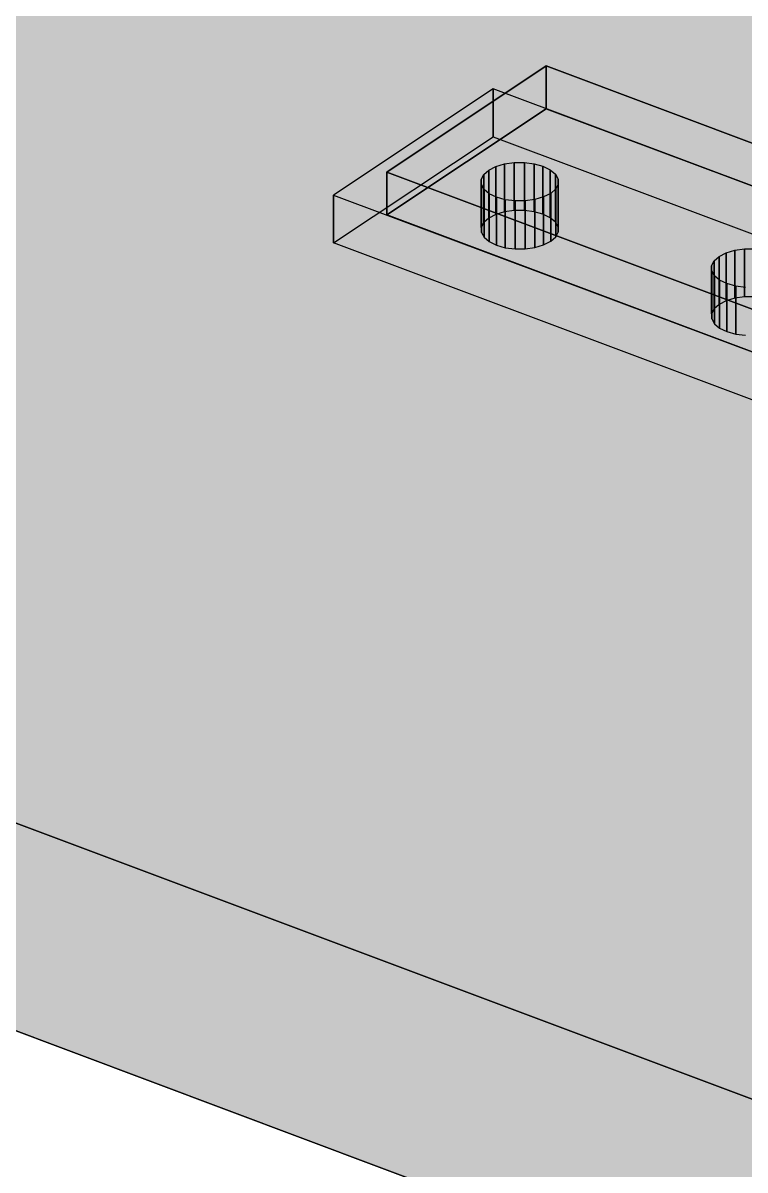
# Model space of a CAD drawing. Header units: millimetres. Extents: x 50 to 612415, y 2 to 4150.
# Drawn here: x 494227.4 to 494311.9, y 2926.7 to 3061 of the extents above; entities that cross this region are included whole.
import ezdxf

# ---------------------------------------------------------------- set-up
doc = ezdxf.new("R2010")
doc.units = ezdxf.units.MM
doc.layers.add('HATCH', color=8, linetype='Continuous', lineweight=9)
doc.layers.add('OUTLINE', color=7, linetype='Continuous', lineweight=25)

msp = doc.modelspace()

# ---------------------------------------------------------------- hatches: boundary and pattern name
at = {"layer": 'HATCH', "true_color": 0xc0a47f}
for points in [[(494766.129, 2764.966), (494081.754, 3021.606), (494081.754, 3225.904), (494766.129, 2969.263)], [(494058.423, 3006.052), (494742.798, 2749.412), (494742.798, 2953.709), (494058.423, 3210.35)]]:
    msp.add_hatch(color=33, dxfattribs=at).paths.add_polyline_path(points)
at = {"layer": 'HATCH', "true_color": 0xaaafb2}
for points in [[(494288.622, 3050.953), (494269.957, 3038.51), (494269.957, 3043.516), (494288.622, 3055.96)], [(494263.736, 3035.231), (494282.401, 3047.674), (494282.401, 3053.286), (494263.736, 3040.843)]]:
    msp.add_hatch(color=253, dxfattribs=at).paths.add_polyline_path(points)
at = {"layer": 'HATCH', "true_color": 0xb7bcc0}
for points in [[(494288.622, 3055.96), (494269.957, 3043.516), (494319.73, 3024.852)], [(494288.622, 3055.96), (494319.73, 3024.852), (494338.395, 3037.295)], [(494282.401, 3053.286), (494263.736, 3040.843), (494281.882, 3043.76)], [(494282.401, 3053.286), (494281.882, 3043.76), (494282.71, 3044.183)], [(494282.401, 3053.286), (494284.87, 3044.644), (494286.054, 3044.651)], [(494282.401, 3053.286), (494286.054, 3044.651), (494287.201, 3044.504)], [(494282.401, 3053.286), (494283.729, 3044.485), (494284.87, 3044.644)], [(494282.401, 3053.286), (494287.201, 3044.504), (494288.233, 3044.213)], [(494282.401, 3053.286), (494282.71, 3044.183), (494283.729, 3044.485)], [(494282.401, 3053.286), (494288.233, 3044.213), (494289.08, 3043.799)], [(494282.401, 3053.286), (494289.08, 3043.799), (494289.683, 3043.29)], [(494344.616, 3029.955), (494282.401, 3053.286), (494289.683, 3043.29)], [(494319.73, 3019.845), (494269.957, 3038.51), (494288.622, 3050.953)], [(494338.395, 3032.288), (494319.73, 3019.845), (494288.622, 3050.953)], [(494281.882, 3038.147), (494263.736, 3035.231), (494282.401, 3047.674)], [(494282.71, 3038.57), (494281.882, 3038.147), (494282.401, 3047.674)], [(494286.054, 3039.038), (494284.87, 3039.032), (494282.401, 3047.674)], [(494287.201, 3038.891), (494286.054, 3039.038), (494282.401, 3047.674)], [(494284.87, 3039.032), (494283.729, 3038.872), (494282.401, 3047.674)], [(494288.233, 3038.601), (494287.201, 3038.891), (494282.401, 3047.674)], [(494283.729, 3038.872), (494282.71, 3038.57), (494282.401, 3047.674)], [(494289.08, 3038.187), (494288.233, 3038.601), (494282.401, 3047.674)], [(494289.683, 3037.677), (494289.08, 3038.187), (494282.401, 3047.674)], [(494289.683, 3037.677), (494282.401, 3047.674), (494344.616, 3024.343)], [(494281.301, 3043.244), (494281.882, 3043.76), (494263.736, 3040.843)], [(494281.007, 3042.67), (494281.301, 3043.244), (494263.736, 3040.843)], [(494281.02, 3042.078), (494281.007, 3042.67), (494263.736, 3040.843)], [(494344.616, 3029.955), (494289.683, 3043.29), (494290.002, 3042.719)], [(494344.616, 3029.955), (494290.002, 3042.719), (494290.015, 3042.127)], [(494281.339, 3041.508), (494281.02, 3042.078), (494263.736, 3040.843)], [(494263.736, 3040.843), (494281.943, 3040.998), (494281.339, 3041.508)], [(494289.721, 3041.554), (494289.141, 3041.038), (494314.161, 3034.394)], [(494344.616, 3029.955), (494290.015, 3042.127), (494289.721, 3041.554)], [(494289.721, 3041.554), (494314.161, 3034.394), (494315.194, 3034.103)], [(494344.616, 3029.955), (494289.721, 3041.554), (494315.194, 3034.103)], [(494263.736, 3040.843), (494282.789, 3040.584), (494281.943, 3040.998)], [(494263.736, 3040.843), (494308.3, 3031.397), (494282.789, 3040.584)], [(494263.736, 3040.843), (494308.903, 3030.888), (494308.3, 3031.397)], [(494263.736, 3040.843), (494325.952, 3017.512), (494308.903, 3030.888)], [(494308.262, 3033.133), (494283.821, 3040.294), (494282.789, 3040.584)], [(494307.968, 3032.56), (494308.262, 3033.133), (494282.789, 3040.584)], [(494307.981, 3031.968), (494307.968, 3032.56), (494282.789, 3040.584)], [(494308.3, 3031.397), (494307.981, 3031.968), (494282.789, 3040.584)], [(494308.262, 3033.133), (494284.969, 3040.147), (494283.821, 3040.294)], [(494308.262, 3033.133), (494286.153, 3040.153), (494284.969, 3040.147)], [(494308.262, 3033.133), (494287.293, 3040.313), (494286.153, 3040.153)], [(494308.262, 3033.133), (494288.312, 3040.614), (494287.293, 3040.313)], [(494308.262, 3033.133), (494289.141, 3041.038), (494288.312, 3040.614)], [(494289.141, 3041.038), (494311.83, 3034.534), (494313.014, 3034.54)], [(494289.141, 3041.038), (494313.014, 3034.54), (494314.161, 3034.394)], [(494289.141, 3041.038), (494310.69, 3034.374), (494311.83, 3034.534)], [(494289.141, 3041.038), (494309.67, 3034.073), (494310.69, 3034.374)], [(494289.141, 3041.038), (494308.842, 3033.649), (494309.67, 3034.073)], [(494308.262, 3033.133), (494308.842, 3033.649), (494289.141, 3041.038)], [(494263.736, 3035.231), (494281.882, 3038.147), (494281.301, 3037.631)], [(494263.736, 3035.231), (494281.301, 3037.631), (494281.007, 3037.057)], [(494290.002, 3037.107), (494289.683, 3037.677), (494344.616, 3024.343)], [(494263.736, 3035.231), (494281.007, 3037.057), (494281.02, 3036.465)], [(494263.736, 3035.231), (494281.02, 3036.465), (494281.339, 3035.895)], [(494289.721, 3035.941), (494290.015, 3036.515), (494344.616, 3024.343)], [(494290.015, 3036.515), (494290.002, 3037.107), (494344.616, 3024.343)], [(494281.339, 3035.895), (494281.943, 3035.385), (494263.736, 3035.231)], [(494281.943, 3035.385), (494282.789, 3034.971), (494263.736, 3035.231)], [(494282.789, 3034.971), (494308.3, 3025.785), (494263.736, 3035.231)], [(494308.3, 3025.785), (494308.903, 3025.275), (494263.736, 3035.231)], [(494308.903, 3025.275), (494325.952, 3011.9), (494263.736, 3035.231)], [(494282.789, 3034.971), (494283.821, 3034.681), (494308.262, 3027.521)], [(494282.789, 3034.971), (494308.262, 3027.521), (494307.968, 3026.947)], [(494282.789, 3034.971), (494307.968, 3026.947), (494307.981, 3026.355)], [(494282.789, 3034.971), (494307.981, 3026.355), (494308.3, 3025.785)], [(494283.821, 3034.681), (494284.969, 3034.534), (494308.262, 3027.521)], [(494286.153, 3034.541), (494287.293, 3034.7), (494308.262, 3027.521)], [(494287.293, 3034.7), (494288.312, 3035.002), (494308.262, 3027.521)], [(494288.312, 3035.002), (494289.141, 3035.425), (494308.262, 3027.521)], [(494314.161, 3028.781), (494289.141, 3035.425), (494289.721, 3035.941)], [(494313.014, 3028.928), (494311.83, 3028.921), (494289.141, 3035.425)], [(494314.161, 3028.781), (494313.014, 3028.928), (494289.141, 3035.425)], [(494311.83, 3028.921), (494310.69, 3028.762), (494289.141, 3035.425)], [(494310.69, 3028.762), (494309.67, 3028.46), (494289.141, 3035.425)], [(494309.67, 3028.46), (494308.842, 3028.037), (494289.141, 3035.425)], [(494289.141, 3035.425), (494308.842, 3028.037), (494308.262, 3027.521)], [(494315.194, 3028.491), (494314.161, 3028.781), (494289.721, 3035.941)], [(494315.194, 3028.491), (494289.721, 3035.941), (494344.616, 3024.343)], [(494284.969, 3034.534), (494286.153, 3034.541), (494308.262, 3027.521)], [(494325.952, 3017.512), (494309.75, 3030.474), (494308.903, 3030.888)], [(494325.952, 3017.512), (494310.782, 3030.183), (494309.75, 3030.474)], [(494325.952, 3017.512), (494311.929, 3030.036), (494310.782, 3030.183)], [(494308.903, 3025.275), (494309.75, 3024.861), (494325.952, 3011.9)], [(494309.75, 3024.861), (494310.782, 3024.571), (494325.952, 3011.9)], [(494310.782, 3024.571), (494311.929, 3024.424), (494325.952, 3011.9)]]:
    msp.add_hatch(color=9, dxfattribs=at).paths.add_polyline_path(points)
at = {"layer": 'HATCH', "true_color": 0xacb1b5}
for points in [[(494338.395, 3032.288), (494288.622, 3050.953), (494288.622, 3055.96), (494338.395, 3037.295)], [(494282.401, 3047.674), (494344.616, 3024.343), (494344.616, 3029.955), (494282.401, 3053.286)], [(494269.957, 3038.51), (494319.73, 3019.845), (494319.73, 3024.852), (494269.957, 3043.516)], [(494325.952, 3011.9), (494263.736, 3035.231), (494263.736, 3040.843), (494325.952, 3017.512)]]:
    msp.add_hatch(color=253, dxfattribs=at).paths.add_polyline_path(points)
at = {"layer": 'HATCH', "true_color": 0xabb0b4}
for points in [[(494282.71, 3038.57), (494281.882, 3038.147), (494281.882, 3043.76), (494282.71, 3044.183)], [(494289.08, 3038.187), (494288.233, 3038.601), (494288.233, 3044.213), (494289.08, 3043.799)], [(494281.943, 3035.385), (494282.789, 3034.971), (494282.789, 3040.584), (494281.943, 3040.998)], [(494288.312, 3035.002), (494289.141, 3035.425), (494289.141, 3041.038), (494288.312, 3040.614)], [(494309.67, 3028.46), (494308.842, 3028.037), (494308.842, 3033.649), (494309.67, 3034.073)], [(494308.903, 3025.275), (494309.75, 3024.861), (494309.75, 3030.474), (494308.903, 3030.888)]]:
    msp.add_hatch(color=253, dxfattribs=at).paths.add_polyline_path(points)
at = {"layer": 'HATCH', "true_color": 0xadb2b6}
for points in [[(494283.729, 3038.872), (494282.71, 3038.57), (494282.71, 3044.183), (494283.729, 3044.485)], [(494288.233, 3038.601), (494287.201, 3038.891), (494287.201, 3044.504), (494288.233, 3044.213)], [(494282.789, 3034.971), (494283.821, 3034.681), (494283.821, 3040.294), (494282.789, 3040.584)], [(494287.293, 3034.7), (494288.312, 3035.002), (494288.312, 3040.614), (494287.293, 3040.313)], [(494310.69, 3028.762), (494309.67, 3028.46), (494309.67, 3034.073), (494310.69, 3034.374)], [(494309.75, 3024.861), (494310.782, 3024.571), (494310.782, 3030.183), (494309.75, 3030.474)]]:
    msp.add_hatch(color=253, dxfattribs=at).paths.add_polyline_path(points)
at = {"layer": 'HATCH', "true_color": 0xaeb3b7}
for points in [[(494284.87, 3039.032), (494283.729, 3038.872), (494283.729, 3044.485), (494284.87, 3044.644)], [(494287.201, 3038.891), (494286.054, 3039.038), (494286.054, 3044.651), (494287.201, 3044.504)], [(494283.821, 3034.681), (494284.969, 3034.534), (494284.969, 3040.147), (494283.821, 3040.294)], [(494286.153, 3034.541), (494287.293, 3034.7), (494287.293, 3040.313), (494286.153, 3040.153)], [(494311.83, 3028.921), (494310.69, 3028.762), (494310.69, 3034.374), (494311.83, 3034.534)], [(494310.782, 3024.571), (494311.929, 3024.424), (494311.929, 3030.036), (494310.782, 3030.183)]]:
    msp.add_hatch(color=253, dxfattribs=at).paths.add_polyline_path(points)
at = {"layer": 'HATCH', "true_color": 0xaeb4b7}
for points in [[(494286.054, 3039.038), (494284.87, 3039.032), (494284.87, 3044.644), (494286.054, 3044.651)], [(494284.969, 3034.534), (494286.153, 3034.541), (494286.153, 3040.153), (494284.969, 3040.147)], [(494313.014, 3028.928), (494311.83, 3028.921), (494311.83, 3034.534), (494313.014, 3034.54)]]:
    msp.add_hatch(color=253, dxfattribs=at).paths.add_polyline_path(points)
at = {"layer": 'HATCH', "true_color": 0xa6abae}
for points in [[(494281.301, 3037.631), (494281.007, 3037.057), (494281.007, 3042.67), (494281.301, 3043.244)], [(494290.002, 3037.107), (494289.683, 3037.677), (494289.683, 3043.29), (494290.002, 3042.719)], [(494281.02, 3036.465), (494281.339, 3035.895), (494281.339, 3041.508), (494281.02, 3042.078)], [(494289.721, 3035.941), (494290.015, 3036.515), (494290.015, 3042.127), (494289.721, 3041.554)], [(494308.262, 3027.521), (494307.968, 3026.947), (494307.968, 3032.56), (494308.262, 3033.133)], [(494307.981, 3026.355), (494308.3, 3025.785), (494308.3, 3031.397), (494307.981, 3031.968)]]:
    msp.add_hatch(color=253, dxfattribs=at).paths.add_polyline_path(points)
at = {"layer": 'HATCH', "true_color": 0xa3a8ab}
for points in [[(494281.007, 3037.057), (494281.02, 3036.465), (494281.02, 3042.078), (494281.007, 3042.67)], [(494290.015, 3036.515), (494290.002, 3037.107), (494290.002, 3042.719), (494290.015, 3042.127)], [(494307.968, 3026.947), (494307.981, 3026.355), (494307.981, 3031.968), (494307.968, 3032.56)]]:
    msp.add_hatch(color=253, dxfattribs=at).paths.add_polyline_path(points)
at = {"layer": 'HATCH', "true_color": 0xa8aeb1}
for points in [[(494281.882, 3038.147), (494281.301, 3037.631), (494281.301, 3043.244), (494281.882, 3043.76)], [(494289.141, 3035.425), (494289.721, 3035.941), (494289.721, 3041.554), (494289.141, 3041.038)], [(494308.842, 3028.037), (494308.262, 3027.521), (494308.262, 3033.133), (494308.842, 3033.649)]]:
    msp.add_hatch(color=253, dxfattribs=at).paths.add_polyline_path(points)
at = {"layer": 'HATCH', "true_color": 0xa9aeb1}
for points in [[(494289.683, 3037.677), (494289.08, 3038.187), (494289.08, 3043.799), (494289.683, 3043.29)], [(494281.339, 3035.895), (494281.943, 3035.385), (494281.943, 3040.998), (494281.339, 3041.508)], [(494308.3, 3025.785), (494308.903, 3025.275), (494308.903, 3030.888), (494308.3, 3031.397)]]:
    msp.add_hatch(color=253, dxfattribs=at).paths.add_polyline_path(points)
at = {"layer": 'HATCH', "true_color": 0xccae87}
for points in [[(494742.798, 2749.412), (494058.423, 3006.052), (494081.754, 3021.606)], [(494766.129, 2764.966), (494742.798, 2749.412), (494081.754, 3021.606)]]:
    msp.add_hatch(color=43, dxfattribs=at).paths.add_polyline_path(points)

# ---------------------------------------------------------------- linework, layer by layer
at = {"layer": 'OUTLINE', "color": 139, "true_color": 0x42544a}
for p, q in [((494269.957, 3043.516), (494288.622, 3055.96)), ((494288.622, 3055.96), (494269.957, 3043.516)), ((494288.622, 3055.96), (494288.622, 3050.953)), ((494288.622, 3050.953), (494288.622, 3055.96)), ((494288.622, 3055.96), (494338.395, 3037.295)), ((494338.395, 3037.295), (494288.622, 3055.96)), ((494282.401, 3053.286), (494263.736, 3040.843)), ((494282.401, 3053.286), (494263.736, 3040.843)), ((494282.401, 3047.674), (494282.401, 3053.286)), ((494344.616, 3029.955), (494282.401, 3053.286)), ((494282.401, 3053.286), (494282.401, 3047.674)), ((494344.616, 3029.955), (494282.401, 3053.286)), ((494288.622, 3050.953), (494269.957, 3038.51)), ((494269.957, 3038.51), (494288.622, 3050.953)), ((494338.395, 3032.288), (494288.622, 3050.953)), ((494288.622, 3050.953), (494338.395, 3032.288)), ((494263.736, 3035.231), (494282.401, 3047.674)), ((494263.736, 3035.231), (494282.401, 3047.674)), ((494282.401, 3047.674), (494344.616, 3024.343)), ((494282.401, 3047.674), (494344.616, 3024.343)), ((494281.882, 3043.76), (494282.71, 3044.183)), ((494281.882, 3043.76), (494282.71, 3044.183)), ((494282.71, 3044.183), (494283.729, 3044.485)), ((494282.71, 3044.183), (494283.729, 3044.485)), ((494282.71, 3038.57), (494282.71, 3044.183)), ((494282.71, 3044.183), (494282.71, 3038.57)), ((494283.729, 3044.485), (494284.87, 3044.644)), ((494283.729, 3044.485), (494284.87, 3044.644)), ((494283.729, 3038.872), (494283.729, 3044.485)), ((494283.729, 3044.485), (494283.729, 3038.872)), ((494284.87, 3044.644), (494286.054, 3044.651)), ((494284.87, 3044.644), (494286.054, 3044.651)), ((494284.87, 3039.032), (494284.87, 3044.644)), ((494284.87, 3044.644), (494284.87, 3039.032)), ((494286.054, 3044.651), (494287.201, 3044.504)), ((494286.054, 3044.651), (494286.054, 3039.038)), ((494286.054, 3039.038), (494286.054, 3044.651)), ((494286.054, 3044.651), (494287.201, 3044.504)), ((494287.201, 3044.504), (494288.233, 3044.213)), ((494287.201, 3044.504), (494287.201, 3038.891)), ((494287.201, 3038.891), (494287.201, 3044.504)), ((494287.201, 3044.504), (494288.233, 3044.213)), ((494288.233, 3044.213), (494289.08, 3043.799)), ((494288.233, 3044.213), (494288.233, 3038.601)), ((494288.233, 3038.601), (494288.233, 3044.213)), ((494288.233, 3044.213), (494289.08, 3043.799)), ((494269.957, 3038.51), (494269.957, 3043.516)), ((494269.957, 3043.516), (494319.73, 3024.852)), ((494319.73, 3024.852), (494269.957, 3043.516)), ((494269.957, 3043.516), (494269.957, 3038.51)), ((494281.007, 3042.67), (494281.301, 3043.244)), ((494281.007, 3042.67), (494281.301, 3043.244)), ((494281.007, 3037.057), (494281.007, 3042.67)), ((494281.02, 3042.078), (494281.007, 3042.67)), ((494281.007, 3042.67), (494281.007, 3037.057)), ((494281.02, 3042.078), (494281.007, 3042.67)), ((494281.301, 3043.244), (494281.882, 3043.76)), ((494281.301, 3043.244), (494281.882, 3043.76)), ((494281.301, 3037.631), (494281.301, 3043.244)), ((494281.301, 3043.244), (494281.301, 3037.631)), ((494281.882, 3038.147), (494281.882, 3043.76)), ((494281.882, 3043.76), (494281.882, 3038.147)), ((494289.08, 3043.799), (494289.683, 3043.29)), ((494289.08, 3043.799), (494289.08, 3038.187)), ((494289.08, 3038.187), (494289.08, 3043.799)), ((494289.08, 3043.799), (494289.683, 3043.29)), ((494289.683, 3043.29), (494289.683, 3037.677)), ((494289.683, 3037.677), (494289.683, 3043.29)), ((494289.683, 3043.29), (494290.002, 3042.719)), ((494289.683, 3043.29), (494290.002, 3042.719)), ((494290.002, 3042.719), (494290.002, 3037.107)), ((494290.002, 3037.107), (494290.002, 3042.719)), ((494290.002, 3042.719), (494290.015, 3042.127)), ((494290.002, 3042.719), (494290.015, 3042.127)), ((494281.02, 3036.465), (494281.02, 3042.078)), ((494281.339, 3041.508), (494281.02, 3042.078)), ((494281.02, 3042.078), (494281.02, 3036.465)), ((494281.339, 3041.508), (494281.02, 3042.078)), ((494281.339, 3035.895), (494281.339, 3041.508)), ((494281.943, 3040.998), (494281.339, 3041.508)), ((494281.339, 3041.508), (494281.339, 3035.895)), ((494281.943, 3040.998), (494281.339, 3041.508)), ((494289.721, 3041.554), (494289.141, 3041.038)), ((494289.721, 3041.554), (494289.141, 3041.038)), ((494290.015, 3042.127), (494289.721, 3041.554)), ((494290.015, 3042.127), (494289.721, 3041.554)), ((494289.721, 3041.554), (494289.721, 3035.941)), ((494289.721, 3035.941), (494289.721, 3041.554)), ((494290.015, 3042.127), (494290.015, 3036.515)), ((494290.015, 3036.515), (494290.015, 3042.127)), ((494263.736, 3040.843), (494263.736, 3035.231)), ((494263.736, 3035.231), (494263.736, 3040.843)), ((494263.736, 3040.843), (494325.952, 3017.512)), ((494263.736, 3040.843), (494325.952, 3017.512)), ((494281.943, 3035.385), (494281.943, 3040.998)), ((494282.789, 3040.584), (494281.943, 3040.998)), ((494281.943, 3040.998), (494281.943, 3035.385)), ((494282.789, 3040.584), (494281.943, 3040.998)), ((494282.789, 3034.971), (494282.789, 3040.584)), ((494283.821, 3040.294), (494282.789, 3040.584)), ((494282.789, 3040.584), (494282.789, 3034.971)), ((494283.821, 3040.294), (494282.789, 3040.584)), ((494283.821, 3034.681), (494283.821, 3040.294)), ((494284.969, 3040.147), (494283.821, 3040.294)), ((494283.821, 3040.294), (494283.821, 3034.681)), ((494284.969, 3040.147), (494283.821, 3040.294)), ((494286.153, 3040.153), (494284.969, 3040.147)), ((494286.153, 3040.153), (494284.969, 3040.147)), ((494284.969, 3034.534), (494284.969, 3040.147)), ((494284.969, 3040.147), (494284.969, 3034.534)), ((494287.293, 3040.313), (494286.153, 3040.153)), ((494287.293, 3040.313), (494286.153, 3040.153)), ((494286.153, 3040.153), (494286.153, 3034.541)), ((494286.153, 3034.541), (494286.153, 3040.153)), ((494288.312, 3040.614), (494287.293, 3040.313)), ((494288.312, 3040.614), (494287.293, 3040.313)), ((494287.293, 3040.313), (494287.293, 3034.7)), ((494287.293, 3034.7), (494287.293, 3040.313)), ((494289.141, 3041.038), (494288.312, 3040.614)), ((494289.141, 3041.038), (494288.312, 3040.614)), ((494288.312, 3040.614), (494288.312, 3035.002)), ((494288.312, 3035.002), (494288.312, 3040.614)), ((494289.141, 3041.038), (494289.141, 3035.425)), ((494289.141, 3035.425), (494289.141, 3041.038)), ((494283.729, 3038.872), (494282.71, 3038.57)), ((494283.729, 3038.872), (494282.71, 3038.57)), ((494284.87, 3039.032), (494283.729, 3038.872)), ((494284.87, 3039.032), (494283.729, 3038.872)), ((494286.054, 3039.038), (494284.87, 3039.032)), ((494286.054, 3039.038), (494284.87, 3039.032)), ((494287.201, 3038.891), (494286.054, 3039.038)), ((494287.201, 3038.891), (494286.054, 3039.038)), ((494288.233, 3038.601), (494287.201, 3038.891)), ((494288.233, 3038.601), (494287.201, 3038.891)), ((494319.73, 3019.845), (494269.957, 3038.51)), ((494269.957, 3038.51), (494319.73, 3019.845)), ((494281.301, 3037.631), (494281.007, 3037.057)), ((494281.301, 3037.631), (494281.007, 3037.057)), ((494281.882, 3038.147), (494281.301, 3037.631)), ((494281.882, 3038.147), (494281.301, 3037.631)), ((494282.71, 3038.57), (494281.882, 3038.147)), ((494282.71, 3038.57), (494281.882, 3038.147)), ((494289.08, 3038.187), (494288.233, 3038.601)), ((494289.08, 3038.187), (494288.233, 3038.601)), ((494289.683, 3037.677), (494289.08, 3038.187)), ((494289.683, 3037.677), (494289.08, 3038.187)), ((494290.002, 3037.107), (494289.683, 3037.677)), ((494290.002, 3037.107), (494289.683, 3037.677)), ((494281.007, 3037.057), (494281.02, 3036.465)), ((494281.007, 3037.057), (494281.02, 3036.465)), ((494281.02, 3036.465), (494281.339, 3035.895)), ((494281.02, 3036.465), (494281.339, 3035.895)), ((494289.721, 3035.941), (494290.015, 3036.515)), ((494289.721, 3035.941), (494290.015, 3036.515)), ((494290.015, 3036.515), (494290.002, 3037.107)), ((494290.015, 3036.515), (494290.002, 3037.107)), ((494325.952, 3011.9), (494263.736, 3035.231)), ((494325.952, 3011.9), (494263.736, 3035.231)), ((494281.339, 3035.895), (494281.943, 3035.385)), ((494281.339, 3035.895), (494281.943, 3035.385)), ((494281.943, 3035.385), (494282.789, 3034.971)), ((494281.943, 3035.385), (494282.789, 3034.971)), ((494282.789, 3034.971), (494283.821, 3034.681)), ((494282.789, 3034.971), (494283.821, 3034.681)), ((494283.821, 3034.681), (494284.969, 3034.534)), ((494283.821, 3034.681), (494284.969, 3034.534)), ((494286.153, 3034.541), (494287.293, 3034.7)), ((494286.153, 3034.541), (494287.293, 3034.7)), ((494287.293, 3034.7), (494288.312, 3035.002)), ((494287.293, 3034.7), (494288.312, 3035.002)), ((494288.312, 3035.002), (494289.141, 3035.425)), ((494288.312, 3035.002), (494289.141, 3035.425)), ((494289.141, 3035.425), (494289.721, 3035.941)), ((494289.141, 3035.425), (494289.721, 3035.941)), ((494284.969, 3034.534), (494286.153, 3034.541)), ((494284.969, 3034.534), (494286.153, 3034.541)), ((494308.262, 3033.133), (494308.842, 3033.649)), ((494308.262, 3033.133), (494308.842, 3033.649)), ((494308.842, 3033.649), (494309.67, 3034.073)), ((494308.842, 3033.649), (494309.67, 3034.073)), ((494308.842, 3028.037), (494308.842, 3033.649)), ((494308.842, 3033.649), (494308.842, 3028.037)), ((494309.67, 3034.073), (494310.69, 3034.374)), ((494309.67, 3034.073), (494310.69, 3034.374)), ((494309.67, 3028.46), (494309.67, 3034.073)), ((494309.67, 3034.073), (494309.67, 3028.46)), ((494310.69, 3034.374), (494311.83, 3034.534)), ((494310.69, 3034.374), (494311.83, 3034.534)), ((494310.69, 3028.762), (494310.69, 3034.374)), ((494310.69, 3034.374), (494310.69, 3028.762)), ((494311.83, 3034.534), (494313.014, 3034.54)), ((494311.83, 3034.534), (494313.014, 3034.54)), ((494311.83, 3028.921), (494311.83, 3034.534)), ((494311.83, 3034.534), (494311.83, 3028.921)), ((494307.968, 3032.56), (494308.262, 3033.133)), ((494307.968, 3032.56), (494308.262, 3033.133)), ((494307.981, 3031.968), (494307.968, 3032.56)), ((494307.968, 3026.947), (494307.968, 3032.56)), ((494307.981, 3031.968), (494307.968, 3032.56)), ((494307.968, 3032.56), (494307.968, 3026.947)), ((494308.3, 3031.397), (494307.981, 3031.968)), ((494307.981, 3026.355), (494307.981, 3031.968)), ((494308.3, 3031.397), (494307.981, 3031.968)), ((494307.981, 3031.968), (494307.981, 3026.355)), ((494308.262, 3027.521), (494308.262, 3033.133)), ((494308.262, 3033.133), (494308.262, 3027.521)), ((494308.903, 3030.888), (494308.3, 3031.397)), ((494308.3, 3025.785), (494308.3, 3031.397)), ((494308.903, 3030.888), (494308.3, 3031.397)), ((494308.3, 3031.397), (494308.3, 3025.785)), ((494308.903, 3025.275), (494308.903, 3030.888)), ((494309.75, 3030.474), (494308.903, 3030.888)), ((494308.903, 3030.888), (494308.903, 3025.275)), ((494309.75, 3030.474), (494308.903, 3030.888)), ((494309.75, 3024.861), (494309.75, 3030.474)), ((494310.782, 3030.183), (494309.75, 3030.474)), ((494309.75, 3030.474), (494309.75, 3024.861)), ((494310.782, 3030.183), (494309.75, 3030.474)), ((494310.782, 3024.571), (494310.782, 3030.183)), ((494311.929, 3030.036), (494310.782, 3030.183)), ((494310.782, 3030.183), (494310.782, 3024.571)), ((494311.929, 3030.036), (494310.782, 3030.183)), ((494308.842, 3028.037), (494308.262, 3027.521)), ((494308.842, 3028.037), (494308.262, 3027.521)), ((494309.67, 3028.46), (494308.842, 3028.037)), ((494309.67, 3028.46), (494308.842, 3028.037)), ((494310.69, 3028.762), (494309.67, 3028.46)), ((494310.69, 3028.762), (494309.67, 3028.46)), ((494311.83, 3028.921), (494310.69, 3028.762)), ((494311.83, 3028.921), (494310.69, 3028.762)), ((494313.014, 3028.928), (494311.83, 3028.921)), ((494313.014, 3028.928), (494311.83, 3028.921)), ((494308.262, 3027.521), (494307.968, 3026.947)), ((494308.262, 3027.521), (494307.968, 3026.947)), ((494307.968, 3026.947), (494307.981, 3026.355)), ((494307.968, 3026.947), (494307.981, 3026.355)), ((494307.981, 3026.355), (494308.3, 3025.785)), ((494307.981, 3026.355), (494308.3, 3025.785)), ((494308.3, 3025.785), (494308.903, 3025.275)), ((494308.3, 3025.785), (494308.903, 3025.275)), ((494308.903, 3025.275), (494309.75, 3024.861)), ((494308.903, 3025.275), (494309.75, 3024.861)), ((494309.75, 3024.861), (494310.782, 3024.571)), ((494309.75, 3024.861), (494310.782, 3024.571)), ((494310.782, 3024.571), (494311.929, 3024.424)), ((494310.782, 3024.571), (494311.929, 3024.424)), ((494766.129, 2764.966), (494081.754, 3021.606)), ((494081.754, 3021.606), (494766.129, 2764.966)), ((494742.798, 2749.412), (494058.423, 3006.052)), ((494058.423, 3006.052), (494742.798, 2749.412))]:
    msp.add_line(p, q, dxfattribs=at)

doc.saveas('drawing.dxf')
